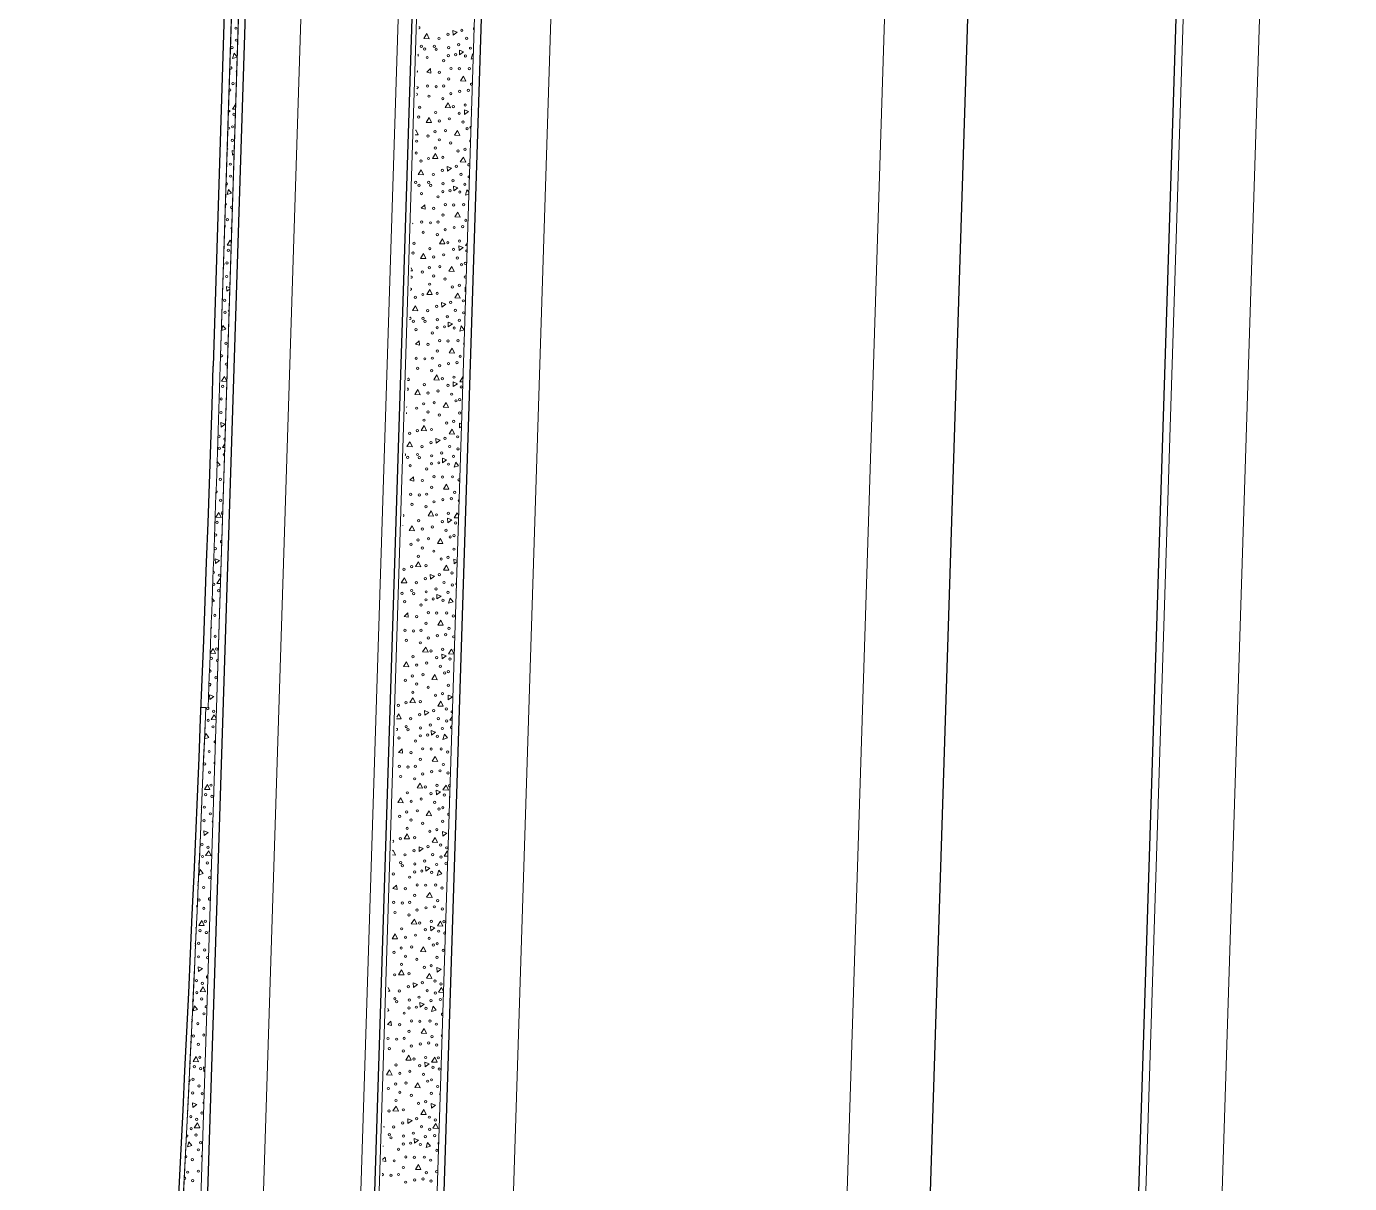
# Model space of a CAD drawing. Extents: x 2536801 to 2538856, y 7112140 to 7131569.
# Drawn here: x 2538020.8 to 2538211.3, y 7125924.3 to 7126090.9 of the extents above; entities that cross this region are included whole.
import ezdxf

# ---------------------------------------------------------------- set-up
doc = ezdxf.new("R2010")
doc.units = 0
doc.header["$LTSCALE"] = 100
doc.header["$MEASUREMENT"] = 0
for name, color, linetype, lineweight in [('D_BOC_FR', 3, 'Continuous', 13), ('D_BOC_RMP', 1, 'Continuous', 13), ('D_CTB_1', 2, 'Continuous', 0), ('D_EOS_ML', 7, 'Continuous', 30), ('D_EOS_RMP', 1, 'Continuous', 30), ('D_EOT_ML', 7, 'Continuous', 13), ('D_EOT_RMP', 1, 'Continuous', 13), ('D_FOC_FR', 3, 'Continuous', 30), ('D_RIPRAP_1', 7, 'Continuous', 0)]:
    doc.layers.add(name, color=color, linetype=linetype, lineweight=lineweight)

msp = doc.modelspace()

# ---------------------------------------------------------------- linework, layer by layer
at = {"layer": 'D_BOC_FR', "lineweight": 0}
msp.add_line((2538045.94, 7125992.87), (2538046.6, 7125992.84), dxfattribs=at)
msp.add_arc((2532012.76, 7126234.27), 6038.67, 354.749744, 357.708706, dxfattribs=at)
at = {"layer": 'D_BOC_RMP', "lineweight": 0}
msp.add_line((2538068.7, 7125832.06), (2538079.4, 7126168.01), dxfattribs=at)
at = {"layer": 'D_CTB_1', "linetype": 'Continuous', "lineweight": 0, "ltscale": 0.025}
for p, q in [((2538079.62, 7122710.13), (2538251.41, 7128101.79)), ((2538048.14, 7125992.79), (2538053.98, 7126176.03)), ((2538048.7, 7126041.95), (2538052.97, 7126176.06))]:
    msp.add_line(p, q, dxfattribs=at)
msp.add_arc((2532012.76, 7126234.27), 6039, 357.708731, 358.175031, dxfattribs=at)
at = {"layer": 'D_EOS_ML'}
for p, q in [((2537858.55, 7116745.35), (2538220.42, 7128102.78)), ((2537888.54, 7116744.4), (2538250.41, 7128101.82)), ((2538067.89, 7125513.53), (2538140.93, 7127805.87))]:
    msp.add_line(p, q, dxfattribs=at)
at = {"layer": 'D_EOS_RMP'}
for p, q in [((2538060.01, 7125580.21), (2538078.74, 7126168.03)), ((2538036.02, 7125580.98), (2538052.32, 7126092.71))]:
    msp.add_line(p, q, dxfattribs=at)
at = {"layer": 'D_EOT_ML'}
for p, q in [((2537846.56, 7116745.74), (2538208.43, 7128103.16)), ((2538066.91, 7125168.89), (2538160.45, 7128104.69)), ((2537900.53, 7116744.02), (2538262.4, 7128101.44))]:
    msp.add_line(p, q, dxfattribs=at)
at = {"layer": 'D_EOT_RMP'}
for p, q in [((2538044.02, 7125580.72), (2538062.75, 7126168.69)), ((2538058.01, 7125580.28), (2538076.74, 7126168.24))]:
    msp.add_line(p, q, dxfattribs=at)
at = {"layer": 'D_FOC_FR'}
msp.add_line((2538047.7, 7126041.98), (2538049.32, 7126092.81), dxfattribs=at)
msp.add_arc((2532012.76, 7126234.27), 6038, 354.749744, 358.175031, dxfattribs=at)
at = {"layer": 'D_RIPRAP_1', "color": 7, "linetype": 'Continuous', "lineweight": 0}
for p, q in [((2538078.45, 7126084.33), (2538078.96, 7126084.82)), ((2538079.03, 7126084.19), (2538078.45, 7126084.33)), ((2538078.96, 7126084.82), (2538079.03, 7126084.19)), ((2538077.63, 7126064.74), (2538078.15, 7126065.24)), ((2538078.21, 7126064.61), (2538077.63, 7126064.74)), ((2538078.15, 7126065.24), (2538078.21, 7126064.61)), ((2538076.82, 7126045.15), (2538077.34, 7126045.65)), ((2538077.4, 7126045.02), (2538076.82, 7126045.15)), ((2538077.34, 7126045.65), (2538077.4, 7126045.02)), ((2538076.01, 7126025.57), (2538076.52, 7126026.07)), ((2538076.52, 7126026.07), (2538076.59, 7126025.44)), ((2538076.59, 7126025.44), (2538076.01, 7126025.57)), ((2538075.19, 7126005.98), (2538075.71, 7126006.48)), ((2538075.77, 7126005.85), (2538075.19, 7126005.98)), ((2538075.71, 7126006.48), (2538075.77, 7126005.85)), ((2538074.38, 7125986.4), (2538074.9, 7125986.9)), ((2538074.96, 7125986.27), (2538074.38, 7125986.4)), ((2538074.9, 7125986.9), (2538074.96, 7125986.27)), ((2538073.57, 7125966.81), (2538074.09, 7125967.31)), ((2538074.09, 7125967.31), (2538074.15, 7125966.68)), ((2538074.15, 7125966.68), (2538073.57, 7125966.81)), ((2538072.76, 7125947.23), (2538073.27, 7125947.73)), ((2538073.34, 7125947.1), (2538072.76, 7125947.23)), ((2538073.27, 7125947.73), (2538073.34, 7125947.1)), ((2538072.08, 7125927.78), (2538072.46, 7125928.14)), ((2538072.52, 7125927.51), (2538072.08, 7125927.61)), ((2538072.46, 7125928.14), (2538072.52, 7125927.51))]:
    msp.add_line(p, q, dxfattribs=at)
at = {"layer": 'D_RIPRAP_1', "color": 7, "lineweight": 0, "flags": 128}
for points in [[(2538032.68, 7125758.76), (2538040.68, 7125758.51), (2538048.14, 7125992.79), (2538053.98, 7126176.03), (2538052.97, 7126176.06), (2538048.7, 7126041.95)], [(2538060.38, 7125513.77), (2538066.89, 7125513.56), (2538077.35, 7125841.79), (2538087.73, 7126167.74), (2538079.74, 7126168)], [(2538046.94, 7125992.83), (2538046.6, 7125992.84), (2538046.6, 7125992.84)]]:
    msp.add_lwpolyline(points, dxfattribs=at)
at = {"layer": 'D_RIPRAP_1', "color": 7, "linetype": 'Continuous', "lineweight": 0, "flags": 128}
for points in [[(2538078.8, 7126089.13), (2538078.02, 7126089.16), (2538078.46, 7126089.86)], [(2538082.23, 7126089.66), (2538082.19, 7126090.33), (2538082.81, 7126090.09)], [(2538051.12, 7126086.49), (2538050.48, 7126086.28), (2538050.69, 7126087.03)], [(2538083.16, 7126086.82), (2538083.13, 7126087.49), (2538083.74, 7126087.25)], [(2538084.07, 7126083.03), (2538083.3, 7126083.06), (2538083.74, 7126083.76)], [(2538081.87, 7126079.17), (2538081.09, 7126079.21), (2538081.53, 7126079.9)], [(2538079.12, 7126077.06), (2538078.34, 7126077.09), (2538078.78, 7126077.79)], [(2538083.89, 7126078.22), (2538083.85, 7126078.89), (2538084.47, 7126078.64)], [(2538083.19, 7126075.2), (2538082.41, 7126075.24), (2538082.85, 7126075.93)], [(2538080.04, 7126071.87), (2538079.26, 7126071.9), (2538079.7, 7126072.6)], [(2538084.05, 7126071.37), (2538083.27, 7126071.4), (2538083.71, 7126072.09)], [(2538077.98, 7126069.55), (2538077.21, 7126069.58), (2538077.65, 7126070.27)], [(2538081.42, 7126070.08), (2538081.38, 7126070.75), (2538082, 7126070.5)], [(2538082.35, 7126067.23), (2538082.31, 7126067.9), (2538082.93, 7126067.66)], [(2538050.3, 7126066.9), (2538049.67, 7126066.69), (2538049.87, 7126067.44)], [(2538083.26, 7126063.45), (2538082.48, 7126063.48), (2538082.92, 7126064.17)], [(2538081.06, 7126059.59), (2538080.28, 7126059.62), (2538080.72, 7126060.32)], [(2538083.08, 7126058.63), (2538083.04, 7126059.3), (2538083.66, 7126059.06)], [(2538078.3, 7126057.47), (2538077.53, 7126057.51), (2538077.97, 7126058.2)], [(2538082.38, 7126055.62), (2538081.6, 7126055.65), (2538082.04, 7126056.35)], [(2538079.22, 7126052.29), (2538078.45, 7126052.32), (2538078.89, 7126053.01)], [(2538080.6, 7126050.49), (2538080.57, 7126051.16), (2538081.19, 7126050.92)], [(2538083.24, 7126051.78), (2538082.46, 7126051.81), (2538082.9, 7126052.51)], [(2538077.17, 7126049.96), (2538076.39, 7126049.99), (2538076.83, 7126050.69)], [(2538081.54, 7126047.65), (2538081.5, 7126048.32), (2538082.12, 7126048.08)], [(2538083.84, 7126047.24), (2538083.21, 7126047.03), (2538083.41, 7126047.78)], [(2538082.45, 7126043.86), (2538081.67, 7126043.89), (2538082.11, 7126044.59)], [(2538049.63, 7126039.81), (2538048.86, 7126039.84), (2538049.3, 7126040.53)], [(2538080.24, 7126040), (2538079.47, 7126040.04), (2538079.91, 7126040.73)], [(2538082.26, 7126039.05), (2538082.23, 7126039.72), (2538082.84, 7126039.47)], [(2538077.49, 7126037.89), (2538076.71, 7126037.92), (2538077.15, 7126038.62)], [(2538081.56, 7126036.03), (2538080.78, 7126036.07), (2538081.22, 7126036.76)], [(2538048.82, 7126033.2), (2538048.78, 7126033.87), (2538049.4, 7126033.63)], [(2538078.41, 7126032.7), (2538077.63, 7126032.73), (2538078.07, 7126033.43)], [(2538082.43, 7126032.2), (2538081.65, 7126032.23), (2538082.09, 7126032.92)], [(2538076.36, 7126030.38), (2538075.58, 7126030.41), (2538076.02, 7126031.1)], [(2538079.79, 7126030.91), (2538079.76, 7126031.58), (2538080.37, 7126031.33)], [(2538080.72, 7126028.06), (2538080.69, 7126028.73), (2538081.3, 7126028.49)], [(2538083.03, 7126027.65), (2538082.39, 7126027.44), (2538082.6, 7126028.19)], [(2538081.63, 7126024.28), (2538080.86, 7126024.31), (2538081.3, 7126025)], [(2538048.82, 7126020.22), (2538048.04, 7126020.25), (2538048.48, 7126020.95)], [(2538079.43, 7126020.42), (2538078.65, 7126020.45), (2538079.09, 7126021.15)], [(2538076.68, 7126018.3), (2538075.9, 7126018.34), (2538076.34, 7126019.03)], [(2538081.45, 7126019.46), (2538081.41, 7126020.13), (2538082.03, 7126019.89)], [(2538080.75, 7126016.45), (2538079.97, 7126016.48), (2538080.41, 7126017.18)], [(2538048, 7126013.61), (2538047.97, 7126014.28), (2538048.58, 7126014.04)], [(2538077.6, 7126013.12), (2538076.82, 7126013.15), (2538077.26, 7126013.84)], [(2538081.61, 7126012.61), (2538080.84, 7126012.64), (2538081.27, 7126013.34)], [(2538075.55, 7126010.79), (2538074.77, 7126010.82), (2538075.21, 7126011.52)], [(2538078.98, 7126011.32), (2538078.94, 7126011.99), (2538079.56, 7126011.75)], [(2538079.91, 7126008.48), (2538079.87, 7126009.15), (2538080.49, 7126008.91)], [(2538082.22, 7126008.07), (2538081.58, 7126007.86), (2538081.79, 7126008.61)], [(2538080.82, 7126004.69), (2538080.04, 7126004.72), (2538080.48, 7126005.42)], [(2538048.01, 7126000.63), (2538047.23, 7126000.67), (2538047.67, 7126001.36)], [(2538078.62, 7126000.83), (2538077.84, 7126000.87), (2538078.28, 7126001.56)], [(2538082.36, 7126000.55), (2538081.58, 7126000.59), (2538082.02, 7126001.28)], [(2538075.87, 7125998.72), (2538075.09, 7125998.75), (2538075.53, 7125999.45)], [(2538080.64, 7125999.88), (2538080.6, 7126000.55), (2538081.22, 7126000.3)], [(2538079.94, 7125996.86), (2538079.16, 7125996.9), (2538079.6, 7125997.59)], [(2538047.19, 7125994.03), (2538047.16, 7125994.7), (2538047.77, 7125994.46)], [(2538076.79, 7125993.53), (2538076.01, 7125993.56), (2538076.45, 7125994.26)], [(2538080.8, 7125993.03), (2538080.02, 7125993.06), (2538080.46, 7125993.75)], [(2538081.54, 7125993.95), (2538081.51, 7125994.62), (2538082.12, 7125994.38)], [(2538078.17, 7125991.74), (2538078.13, 7125992.41), (2538078.75, 7125992.16)], [(2538047.05, 7125988.56), (2538046.42, 7125988.35), (2538046.62, 7125989.1)], [(2538079.1, 7125988.89), (2538079.06, 7125989.56), (2538079.68, 7125989.32)], [(2538081.4, 7125988.48), (2538080.77, 7125988.27), (2538080.97, 7125989.02)], [(2538080.01, 7125985.11), (2538079.23, 7125985.14), (2538079.67, 7125985.83)], [(2538047.2, 7125981.05), (2538046.42, 7125981.08), (2538046.86, 7125981.78)], [(2538077.81, 7125981.25), (2538077.03, 7125981.28), (2538077.47, 7125981.98)], [(2538079.83, 7125980.29), (2538079.79, 7125980.96), (2538080.41, 7125980.72)], [(2538081.55, 7125980.97), (2538080.77, 7125981), (2538081.21, 7125981.7)], [(2538075.05, 7125979.13), (2538074.28, 7125979.17), (2538074.71, 7125979.86)], [(2538079.12, 7125977.28), (2538078.35, 7125977.31), (2538078.79, 7125978.01)], [(2538046.38, 7125974.44), (2538046.34, 7125975.11), (2538046.96, 7125974.87)], [(2538075.97, 7125973.95), (2538075.2, 7125973.98), (2538075.63, 7125974.67)], [(2538080.73, 7125974.36), (2538080.69, 7125975.03), (2538081.31, 7125974.79)], [(2538077.35, 7125972.15), (2538077.32, 7125972.82), (2538077.93, 7125972.58)], [(2538079.99, 7125973.44), (2538079.21, 7125973.47), (2538079.65, 7125974.17)], [(2538047.37, 7125971.51), (2538046.59, 7125971.54), (2538047.03, 7125972.24)], [(2538046.24, 7125968.98), (2538045.6, 7125968.77), (2538045.81, 7125969.52)], [(2538078.28, 7125969.31), (2538078.25, 7125969.98), (2538078.86, 7125969.74)], [(2538080.59, 7125968.9), (2538079.95, 7125968.69), (2538080.16, 7125969.44)], [(2538079.2, 7125965.52), (2538078.42, 7125965.55), (2538078.86, 7125966.25)], [(2538046.38, 7125961.46), (2538045.61, 7125961.5), (2538046.04, 7125962.19)], [(2538076.99, 7125961.66), (2538076.21, 7125961.7), (2538076.65, 7125962.39)], [(2538079.01, 7125960.71), (2538078.98, 7125961.38), (2538079.59, 7125961.13)], [(2538080.73, 7125961.38), (2538079.96, 7125961.42), (2538080.4, 7125962.11)], [(2538074.24, 7125959.55), (2538073.46, 7125959.58), (2538073.9, 7125960.27)], [(2538078.31, 7125957.69), (2538077.53, 7125957.73), (2538077.97, 7125958.42)], [(2538045.57, 7125954.86), (2538045.53, 7125955.53), (2538046.15, 7125955.29)], [(2538079.92, 7125954.78), (2538079.88, 7125955.45), (2538080.5, 7125955.21)], [(2538075.16, 7125954.36), (2538074.38, 7125954.39), (2538074.82, 7125955.09)], [(2538079.17, 7125953.86), (2538078.4, 7125953.89), (2538078.84, 7125954.58)], [(2538046.56, 7125951.93), (2538045.78, 7125951.96), (2538046.22, 7125952.65)], [(2538076.54, 7125952.56), (2538076.5, 7125953.23), (2538077.12, 7125952.99)], [(2538045.43, 7125949.39), (2538044.79, 7125949.18), (2538045, 7125949.93)], [(2538077.47, 7125949.72), (2538077.44, 7125950.39), (2538078.05, 7125950.15)], [(2538079.78, 7125949.31), (2538079.14, 7125949.1), (2538079.35, 7125949.85)], [(2538078.38, 7125945.93), (2538077.61, 7125945.97), (2538078.04, 7125946.66)], [(2538045.57, 7125941.88), (2538044.79, 7125941.91), (2538045.23, 7125942.61)], [(2538076.18, 7125942.08), (2538075.4, 7125942.11), (2538075.84, 7125942.81)], [(2538079.92, 7125941.8), (2538079.14, 7125941.83), (2538079.58, 7125942.53)], [(2538073.43, 7125939.96), (2538072.65, 7125940), (2538073.09, 7125940.69)], [(2538078.2, 7125941.12), (2538078.16, 7125941.79), (2538078.78, 7125941.55)], [(2538077.5, 7125938.11), (2538076.72, 7125938.14), (2538077.16, 7125938.84)], [(2538044.75, 7125935.27), (2538044.72, 7125935.94), (2538045.33, 7125935.7)], [(2538074.35, 7125934.78), (2538073.57, 7125934.81), (2538074.01, 7125935.5)], [(2538078.36, 7125934.27), (2538077.58, 7125934.3), (2538078.02, 7125935)], [(2538079.1, 7125935.19), (2538079.07, 7125935.86), (2538079.68, 7125935.62)], [(2538045.74, 7125932.34), (2538044.96, 7125932.37), (2538045.4, 7125933.07)], [(2538075.73, 7125932.98), (2538075.69, 7125933.65), (2538076.31, 7125933.41)], [(2538080.09, 7125932.26), (2538079.32, 7125932.29), (2538079.76, 7125932.99)], [(2538076.66, 7125930.14), (2538076.62, 7125930.81), (2538077.24, 7125930.57)], [(2538044.61, 7125929.81), (2538043.98, 7125929.6), (2538044.18, 7125930.35)], [(2538078.96, 7125929.73), (2538078.33, 7125929.52), (2538078.53, 7125930.27)], [(2538077.57, 7125926.35), (2538076.79, 7125926.38), (2538077.23, 7125927.08)]]:
    msp.add_lwpolyline(points, close=True, dxfattribs=at)
for points in [[(2538085.14, 7126086.3), (2538084.83, 7126086.2), (2538085.04, 7126086.95), (2538085.15, 7126086.8)], [(2538077, 7126082.23), (2538077.25, 7126082.13), (2538076.99, 7126081.93)], [(2538050.89, 7126078.99), (2538050.48, 7126079.01), (2538050.91, 7126079.68)], [(2538049.88, 7126078.82), (2538050.12, 7126078.72), (2538049.87, 7126078.54)], [(2538084.9, 7126078.92), (2538084.83, 7126078.93), (2538084.91, 7126079.04)], [(2538076.8, 7126075.94), (2538076.85, 7126076.01), (2538077.19, 7126075.28), (2538076.78, 7126075.3)], [(2538050.68, 7126072.55), (2538050.44, 7126072.37), (2538050.41, 7126073.04), (2538050.69, 7126072.93)], [(2538049.64, 7126071.57), (2538049.7, 7126071.45), (2538049.64, 7126071.45)], [(2538084.52, 7126066.78), (2538084.02, 7126066.61), (2538084.22, 7126067.36), (2538084.52, 7126066.99)], [(2538076.38, 7126062.57), (2538076.44, 7126062.54), (2538076.37, 7126062.49)], [(2538049.25, 7126059.16), (2538049.31, 7126059.14), (2538049.25, 7126059.1)], [(2538050.26, 7126059.4), (2538049.67, 7126059.42), (2538050.11, 7126060.12), (2538050.27, 7126059.76)], [(2538084.28, 7126059.33), (2538084.02, 7126059.34), (2538084.29, 7126059.77)], [(2538076.17, 7126056.13), (2538076.37, 7126055.7), (2538076.16, 7126055.71)], [(2538050.06, 7126053.1), (2538049.63, 7126052.78), (2538049.59, 7126053.45), (2538050.07, 7126053.27)], [(2538084.07, 7126052.77), (2538083.98, 7126052.7), (2538083.95, 7126053.37), (2538084.09, 7126053.32)], [(2538049.96, 7126049.88), (2538049.84, 7126049.89), (2538049.97, 7126050.08)], [(2538048.87, 7126047.15), (2538049.06, 7126047.86), (2538049.49, 7126047.32), (2538048.87, 7126047.11)], [(2538083.65, 7126039.74), (2538083.21, 7126039.76), (2538083.65, 7126040.45), (2538083.67, 7126040.39)], [(2538075.54, 7126036.16), (2538075.56, 7126036.11), (2538075.53, 7126036.11)], [(2538083.45, 7126033.33), (2538083.17, 7126033.12), (2538083.13, 7126033.79), (2538083.46, 7126033.66)], [(2538049.34, 7126030.29), (2538049.03, 7126030.3), (2538049.35, 7126030.81)], [(2538048.2, 7126028.11), (2538048.25, 7126028.27), (2538048.68, 7126027.73), (2538048.18, 7126027.57)], [(2538083.03, 7126020.15), (2538082.4, 7126020.17), (2538082.83, 7126020.87), (2538083.04, 7126020.43)], [(2538082.83, 7126013.88), (2538082.36, 7126013.53), (2538082.32, 7126014.2), (2538082.83, 7126014)], [(2538048.71, 7126010.69), (2538048.22, 7126010.71), (2538048.66, 7126011.41), (2538048.73, 7126011.25)], [(2538082.73, 7126010.63), (2538082.57, 7126010.63), (2538082.73, 7126010.9)], [(2538047.5, 7126008.6), (2538047.86, 7126008.15), (2538047.48, 7126008.02)], [(2538048.09, 7125991.1), (2538047.4, 7125991.13), (2538047.84, 7125991.82), (2538048.09, 7125991.29)], [(2538074.11, 7125991.48), (2538074.4, 7125991.93), (2538074.73, 7125991.21), (2538074.1, 7125991.23)], [(2538082.1, 7125991.04), (2538081.75, 7125991.05), (2538082.12, 7125991.63)], [(2538046.05, 7125980.8), (2538046.05, 7125980.8), (2538046.05, 7125980.8)], [(2538073.5, 7125972.21), (2538073.58, 7125972.35), (2538073.92, 7125971.62), (2538073.48, 7125971.64)], [(2538081.48, 7125971.44), (2538080.94, 7125971.46), (2538081.38, 7125972.16), (2538081.49, 7125971.92)], [(2538045.16, 7125961.25), (2538045.24, 7125961.21), (2538045.15, 7125961.15)], [(2538047.11, 7125960.31), (2538047.08, 7125960.71), (2538047.12, 7125960.7)], [(2538044.82, 7125953.94), (2538044.82, 7125953.94), (2538044.82, 7125953.94)], [(2538072.87, 7125952.54), (2538073.11, 7125952.03), (2538072.86, 7125952.05)], [(2538080.85, 7125951.85), (2538080.13, 7125951.88), (2538080.57, 7125952.57), (2538080.86, 7125951.95)], [(2538044.26, 7125941.69), (2538044.43, 7125941.63), (2538044.25, 7125941.5)], [(2538046.48, 7125940.58), (2538046.31, 7125940.46), (2538046.27, 7125941.13), (2538046.49, 7125941.04)], [(2538043.93, 7125934.52), (2538044.01, 7125934.35), (2538043.93, 7125934.36)], [(2538072.24, 7125932.58), (2538072.29, 7125932.45), (2538072.23, 7125932.45)]]:
    msp.add_lwpolyline(points, dxfattribs=at)
at = {"layer": 'D_RIPRAP_1', "color": 7, "linetype": 'Continuous', "lineweight": 0}
for centre in [(2538050.96, 7126090.65), (2538051.01, 7126088.92), (2538080.18, 7126089.16), (2538081.48, 7126089.76), (2538083.49, 7126090.34), (2538084.18, 7126089.19), (2538050.38, 7126087.85), (2538077.65, 7126088.04), (2538078.13, 7126087.63), (2538079.54, 7126088.04), (2538079.79, 7126087.6), (2538081.6, 7126087.85), (2538082.61, 7126086.83), (2538083.02, 7126088.27), (2538084.73, 7126087.77), (2538078.49, 7126086.42), (2538080.87, 7126085.95), (2538081.56, 7126086.7), (2538084.01, 7126086.64), (2538080.24, 7126084.29), (2538081.58, 7126083.33), (2538081.93, 7126084.84), (2538083.13, 7126084.8), (2538084.58, 7126084.82), (2538050.52, 7126082.66), (2538078.54, 7126082.31), (2538079.79, 7126082.22), (2538080.87, 7126082.33), (2538081.9, 7126081.22), (2538083.19, 7126081.54), (2538084.41, 7126081.68), (2538077.42, 7126079.27), (2538078.74, 7126080.86), (2538080.75, 7126080.51), (2538082.28, 7126079.35), (2538083.97, 7126079.58), (2538050.67, 7126078.26), (2538077.27, 7126077.85), (2538079.7, 7126078.51), (2538080.25, 7126077.3), (2538081.69, 7126077.6), (2538083.1, 7126078.39), (2538050.46, 7126076.44), (2538079.63, 7126075.74), (2538081.13, 7126075.91), (2538083.66, 7126077.13), (2538084.25, 7126076.17), (2538050.43, 7126074.49), (2538077, 7126074.38), (2538078.61, 7126075.12), (2538080.25, 7126074.57), (2538081.89, 7126074.12), (2538076.91, 7126072.66), (2538077.59, 7126071.51), (2538078.69, 7126071.89), (2538079.68, 7126073.39), (2538080.75, 7126072.05), (2538082.95, 7126072.97), (2538083.95, 7126073.22), (2538050.15, 7126071.07), (2538080.67, 7126070.17), (2538082.68, 7126070.76), (2538083.37, 7126069.6), (2538050.2, 7126069.34), (2538076.84, 7126068.45), (2538077.32, 7126068.04), (2538078.72, 7126068.45), (2538078.98, 7126068.01), (2538079.37, 7126069.58), (2538080.78, 7126068.26), (2538082.2, 7126068.68), (2538083.92, 7126068.18), (2538077.68, 7126066.83), (2538080.06, 7126066.37), (2538080.75, 7126067.12), (2538081.8, 7126067.25), (2538083.2, 7126067.06), (2538079.43, 7126064.71), (2538081.11, 7126065.25), (2538082.32, 7126065.21), (2538083.76, 7126065.23), (2538049.71, 7126063.08), (2538077.72, 7126062.73), (2538078.97, 7126062.63), (2538080.06, 7126062.74), (2538080.77, 7126063.75), (2538083.6, 7126062.09), (2538084.06, 7126063), (2538077.92, 7126061.27), (2538079.94, 7126060.93), (2538081.09, 7126061.64), (2538082.38, 7126061.95), (2538049.85, 7126058.67), (2538076.46, 7126058.27), (2538076.6, 7126059.68), (2538078.88, 7126058.92), (2538081.47, 7126059.76), (2538082.29, 7126058.8), (2538083.15, 7126060), (2538049.65, 7126056.86), (2538079.44, 7126057.71), (2538080.32, 7126056.33), (2538080.88, 7126058.02), (2538082.84, 7126057.55), (2538083.44, 7126056.59), (2538084, 7126056.78), (2538049.62, 7126054.9), (2538077.79, 7126055.53), (2538078.81, 7126056.16), (2538079.43, 7126054.99), (2538081.08, 7126054.53), (2538078.86, 7126053.8), (2538079.93, 7126052.46), (2538082.13, 7126053.39), (2538083.14, 7126053.63), (2538049.34, 7126051.48), (2538076.78, 7126051.92), (2538077.87, 7126052.31), (2538079.86, 7126050.59), (2538081.87, 7126051.17), (2538083.69, 7126051.4), (2538049.39, 7126049.75), (2538077.91, 7126048.87), (2538078.56, 7126049.99), (2538079.97, 7126048.68), (2538081.39, 7126049.1), (2538082.55, 7126050.02), (2538083.74, 7126049.67), (2538076.51, 7126048.46), (2538076.87, 7126047.25), (2538078.17, 7126048.43), (2538079.24, 7126046.78), (2538079.93, 7126047.53), (2538080.99, 7126047.66), (2538082.38, 7126047.47), (2538083.11, 7126048.6), (2538049.54, 7126045.29), (2538078.61, 7126045.12), (2538080.3, 7126045.67), (2538081.51, 7126045.63), (2538082.95, 7126045.65), (2538076.91, 7126043.14), (2538078.16, 7126043.05), (2538079.24, 7126043.15), (2538079.96, 7126044.16), (2538083.25, 7126043.41), (2538077.11, 7126041.69), (2538079.13, 7126041.34), (2538080.28, 7126042.05), (2538081.57, 7126042.37), (2538082.78, 7126042.51), (2538078.07, 7126039.34), (2538080.66, 7126040.18), (2538081.48, 7126039.22), (2538082.34, 7126040.41), (2538048.83, 7126037.27), (2538049.04, 7126039.09), (2538078.62, 7126038.13), (2538080.06, 7126038.43), (2538082.03, 7126037.96), (2538083.39, 7126039.01), (2538048.81, 7126035.32), (2538076.98, 7126035.95), (2538078, 7126036.57), (2538078.62, 7126035.4), (2538079.5, 7126036.74), (2538082.63, 7126037), (2538083.19, 7126037.19), (2538078.05, 7126034.22), (2538080.26, 7126034.95), (2538081.32, 7126033.8), (2538082.32, 7126034.05), (2538083.16, 7126035.24), (2538048.52, 7126031.9), (2538075.97, 7126032.34), (2538077.06, 7126032.72), (2538079.12, 7126032.88), (2538081.05, 7126031.59), (2538082.87, 7126031.82), (2538048.58, 7126030.17), (2538077.74, 7126030.41), (2538079.04, 7126031), (2538081.74, 7126030.43), (2538082.93, 7126030.09), (2538075.69, 7126028.87), (2538077.1, 7126029.28), (2538077.35, 7126028.84), (2538079.12, 7126027.95), (2538079.16, 7126029.09), (2538080.17, 7126028.08), (2538080.58, 7126029.51), (2538081.57, 7126027.89), (2538082.29, 7126029.01), (2538076.05, 7126027.66), (2538078.43, 7126027.2), (2538079.49, 7126026.08), (2538080.7, 7126026.04), (2538082.14, 7126026.06), (2538048.72, 7126025.7), (2538077.8, 7126025.54), (2538079.14, 7126024.57), (2538048.77, 7126022.7), (2538076.1, 7126023.56), (2538076.3, 7126022.1), (2538077.35, 7126023.46), (2538078.43, 7126023.57), (2538079.47, 7126022.47), (2538080.75, 7126022.78), (2538081.97, 7126022.92), (2538082.44, 7126023.83), (2538078.31, 7126021.76), (2538079.84, 7126020.59), (2538081.53, 7126020.82), (2538048.23, 7126019.5), (2538077.26, 7126019.75), (2538077.81, 7126018.54), (2538079.25, 7126018.85), (2538080.67, 7126019.63), (2538081.22, 7126018.38), (2538082.58, 7126019.42), (2538048.02, 7126017.69), (2538076.17, 7126016.36), (2538077.19, 7126016.99), (2538078.69, 7126017.16), (2538081.81, 7126017.42), (2538082.37, 7126017.61), (2538047.99, 7126015.73), (2538077.24, 7126014.63), (2538077.81, 7126015.82), (2538079.45, 7126015.36), (2538081.51, 7126014.46), (2538082.35, 7126015.65), (2538075.15, 7126012.75), (2538076.25, 7126013.14), (2538078.31, 7126013.29), (2538080.51, 7126014.22), (2538047.76, 7126010.58), (2538048.56, 7126011.91), (2538076.93, 7126010.82), (2538078.23, 7126011.42), (2538080.24, 7126012), (2538080.93, 7126010.85), (2538082.06, 7126012.23), (2538048.47, 7126009.66), (2538074.88, 7126009.29), (2538076.28, 7126009.7), (2538076.54, 7126009.26), (2538078.35, 7126009.51), (2538079.77, 7126009.93), (2538081.48, 7126009.43), (2538082.11, 7126010.5), (2538075.24, 7126008.08), (2538077.62, 7126007.61), (2538078.31, 7126008.36), (2538079.36, 7126008.49), (2538080.76, 7126008.3), (2538047.91, 7126006.12), (2538076.99, 7126005.95), (2538078.33, 7126004.99), (2538078.67, 7126006.5), (2538079.88, 7126006.46), (2538081.32, 7126006.48), (2538082.26, 7126006.04), (2538047.96, 7126003.11), (2538075.29, 7126003.97), (2538076.53, 7126003.88), (2538077.62, 7126003.98), (2538079.94, 7126003.2), (2538081.16, 7126003.34), (2538081.62, 7126004.24), (2538082.31, 7126003.03), (2538048.18, 7126001.27), (2538075.49, 7126002.52), (2538077.5, 7126002.17), (2538078.65, 7126002.88), (2538079.03, 7126001.01), (2538080.71, 7126001.24), (2538047.42, 7125999.92), (2538076.44, 7126000.17), (2538078.44, 7125999.26), (2538079.85, 7126000.05), (2538081.77, 7125999.84), (2538076.37, 7125997.4), (2538077, 7125998.96), (2538077.88, 7125997.57), (2538080.4, 7125998.79), (2538081, 7125997.83), (2538081.56, 7125998.02), (2538048.08, 7125997.14), (2538075.35, 7125996.78), (2538076.99, 7125996.23), (2538078.64, 7125995.78), (2538081.53, 7125996.07), (2538075.44, 7125993.55), (2538076.43, 7125995.05), (2538077.5, 7125993.71), (2538079.69, 7125994.63), (2538080.7, 7125994.87), (2538047.75, 7125992.32), (2538074.34, 7125993.17), (2538077.42, 7125991.83), (2538079.43, 7125992.42), (2538081.25, 7125992.65), (2538046.95, 7125991), (2538047.66, 7125990.08), (2538075.47, 7125990.11), (2538075.73, 7125989.67), (2538076.12, 7125991.24), (2538077.53, 7125989.92), (2538078.95, 7125990.34), (2538080.11, 7125991.26), (2538080.67, 7125989.84), (2538081.3, 7125990.92), (2538074.43, 7125988.49), (2538076.81, 7125988.03), (2538077.5, 7125988.78), (2538078.55, 7125988.9), (2538079.94, 7125988.72), (2538047.1, 7125986.53), (2538076.17, 7125986.37), (2538077.86, 7125986.91), (2538079.07, 7125986.87), (2538080.51, 7125986.89), (2538081.45, 7125986.45), (2538046.46, 7125984.74), (2538074.47, 7125984.39), (2538075.72, 7125984.29), (2538076.8, 7125984.4), (2538077.52, 7125985.4), (2538080.81, 7125984.66), (2538047.15, 7125983.53), (2538074.67, 7125982.93), (2538076.69, 7125982.59), (2538077.84, 7125983.3), (2538079.13, 7125983.61), (2538080.35, 7125983.75), (2538081.5, 7125983.45), (2538046.6, 7125980.33), (2538047.37, 7125981.68), (2538047.5, 7125980.06), (2538075.63, 7125980.58), (2538078.22, 7125981.42), (2538079.04, 7125980.46), (2538079.9, 7125981.65), (2538080.95, 7125980.25), (2538046.4, 7125978.52), (2538076.19, 7125979.37), (2538077.63, 7125979.68), (2538079.59, 7125979.21), (2538080.19, 7125978.25), (2538080.75, 7125978.44), (2538046.37, 7125976.56), (2538047.26, 7125977.56), (2538074.54, 7125977.19), (2538075.56, 7125977.82), (2538076.18, 7125976.65), (2538077.07, 7125977.99), (2538080.72, 7125976.48), (2538075.61, 7125975.46), (2538077.83, 7125976.19), (2538078.88, 7125975.05), (2538079.89, 7125975.29), (2538046.08, 7125973.14), (2538046.94, 7125972.74), (2538074.62, 7125973.97), (2538076.68, 7125974.12), (2538078.61, 7125972.83), (2538080.44, 7125973.06), (2538081.29, 7125972.66), (2538046.14, 7125971.41), (2538074.66, 7125970.53), (2538075.3, 7125971.65), (2538076.6, 7125972.25), (2538078.14, 7125970.76), (2538079.3, 7125971.68), (2538080.49, 7125971.33), (2538046.84, 7125970.49), (2538073.61, 7125968.91), (2538074.92, 7125970.09), (2538076.68, 7125969.19), (2538076.72, 7125970.34), (2538077.73, 7125969.32), (2538079.13, 7125969.13), (2538079.86, 7125970.26), (2538081.19, 7125970.41), (2538046.29, 7125966.95), (2538047.17, 7125968.36), (2538075.36, 7125966.78), (2538075.99, 7125968.44), (2538077.05, 7125967.33), (2538078.26, 7125967.29), (2538079.7, 7125967.31), (2538080.64, 7125966.87), (2538045.65, 7125965.15), (2538073.66, 7125964.8), (2538075.99, 7125964.81), (2538076.7, 7125965.82), (2538080, 7125965.07), (2538046.33, 7125963.94), (2538073.86, 7125963.35), (2538074.91, 7125964.71), (2538075.87, 7125963), (2538077.03, 7125963.71), (2538078.32, 7125964.03), (2538079.53, 7125964.17), (2538080.68, 7125963.86), (2538046.56, 7125962.1), (2538074.82, 7125961), (2538077.4, 7125961.84), (2538079.09, 7125962.07), (2538080.91, 7125962.02), (2538045.79, 7125960.75), (2538046.69, 7125960.47), (2538075.37, 7125959.79), (2538076.81, 7125960.09), (2538078.23, 7125960.88), (2538078.78, 7125959.62), (2538080.14, 7125960.67), (2538045.58, 7125958.93), (2538046.45, 7125957.97), (2538073.73, 7125957.61), (2538074.75, 7125958.23), (2538076.25, 7125958.4), (2538079.37, 7125958.66), (2538079.93, 7125958.85), (2538080.8, 7125957.89), (2538045.56, 7125956.97), (2538074.8, 7125955.88), (2538075.37, 7125957.06), (2538077.01, 7125956.6), (2538078.07, 7125955.46), (2538079.07, 7125955.7), (2538079.91, 7125956.9), (2538045.27, 7125953.56), (2538073.81, 7125954.38), (2538075.87, 7125954.54), (2538079.62, 7125953.48), (2538045.32, 7125951.83), (2538046.12, 7125953.15), (2538074.49, 7125952.07), (2538075.79, 7125952.66), (2538077.8, 7125953.25), (2538078.49, 7125952.09), (2538079.68, 7125951.75), (2538080.47, 7125953.07), (2538046.03, 7125950.91), (2538073.84, 7125950.94), (2538074.1, 7125950.5), (2538075.87, 7125949.61), (2538075.91, 7125950.75), (2538076.92, 7125949.73), (2538077.33, 7125951.17), (2538079.04, 7125950.67), (2538080.38, 7125950.83), (2538046.35, 7125948.77), (2538075.18, 7125948.86), (2538076.24, 7125947.74), (2538077.44, 7125947.7), (2538078.32, 7125949.55), (2538078.89, 7125947.72), (2538045.47, 7125947.36), (2538074.55, 7125947.2), (2538075.89, 7125946.23), (2538079.82, 7125947.28), (2538044.83, 7125945.57), (2538045.52, 7125944.36), (2538046.33, 7125945.71), (2538072.85, 7125945.22), (2538074.1, 7125945.12), (2538075.18, 7125945.23), (2538076.21, 7125944.13), (2538077.5, 7125944.44), (2538078.72, 7125944.58), (2538079.19, 7125945.49), (2538079.87, 7125944.28), (2538045.75, 7125942.51), (2538073.05, 7125943.76), (2538075.06, 7125943.42), (2538076.59, 7125942.25), (2538078.28, 7125942.48), (2538080.1, 7125942.43), (2538044.98, 7125941.16), (2538045.87, 7125940.89), (2538074.01, 7125941.41), (2538074.56, 7125940.2), (2538076, 7125940.5), (2538077.41, 7125941.29), (2538077.97, 7125940.04), (2538079.33, 7125941.08), (2538080.22, 7125940.81), (2538044.77, 7125939.35), (2538045.64, 7125938.39), (2538073.94, 7125938.65), (2538075.44, 7125938.81), (2538078.56, 7125939.08), (2538079.12, 7125939.27), (2538079.99, 7125938.31), (2538044.74, 7125937.39), (2538046.09, 7125937.26), (2538072.92, 7125938.02), (2538073.99, 7125936.29), (2538074.56, 7125937.48), (2538076.2, 7125937.02), (2538079.09, 7125937.31), (2538046.06, 7125934.48), (2538073, 7125934.8), (2538075.06, 7125934.95), (2538077.25, 7125935.87), (2538078.26, 7125936.12), (2538044.46, 7125933.97), (2538045.31, 7125933.57), (2538073.68, 7125932.48), (2538074.98, 7125933.07), (2538076.99, 7125933.66), (2538077.68, 7125932.51), (2538078.81, 7125933.89), (2538079.66, 7125933.49), (2538044.51, 7125932.24), (2538045.22, 7125931.32), (2538073.03, 7125931.36), (2538073.29, 7125930.92), (2538075.09, 7125931.17), (2538076.51, 7125931.59), (2538078.23, 7125931.09), (2538078.86, 7125932.16), (2538079.57, 7125931.24), (2538045.54, 7125929.19), (2538045.86, 7125930.21), (2538074.37, 7125929.27), (2538075.06, 7125930.02), (2538076.11, 7125930.15), (2538077.51, 7125929.96), (2538079.89, 7125929.11), (2538044.66, 7125927.78), (2538073.74, 7125927.61), (2538075.42, 7125928.16), (2538076.63, 7125928.12), (2538078.07, 7125928.14), (2538079.01, 7125927.7), (2538044.02, 7125925.98), (2538045.52, 7125926.12), (2538073.28, 7125925.54), (2538074.37, 7125925.64), (2538075.08, 7125926.65), (2538076.69, 7125924.85), (2538077.91, 7125925), (2538078.37, 7125925.9), (2538044.71, 7125924.77), (2538075.4, 7125924.54), (2538079.06, 7125924.69)]:
    msp.add_circle(centre, 0.163, dxfattribs=at)
for centre, start, end in [((2538077.29, 7126090.69), 263.9534, 92.3968), ((2538085.31, 7126090.57), 102.2763, 254.0739), ((2538085.37, 7126088.84), 152.616, 203.7342), ((2538050.22, 7126084.9), 195.6869, 160.6631), ((2538077.06, 7126086.76), 301.6191, 54.731), ((2538051.16, 7126084.46), 126.7801, 229.57), ((2538076.96, 7126084.41), 311.8159, 44.5342), ((2538050.06, 7126081.76), 234.9942, 121.3557), ((2538076.95, 7126081.12), 273.1506, 83.1996), ((2538084.88, 7126082.58), 26.6698, 329.6803), ((2538085.02, 7126078.18), 147.5531, 208.7971), ((2538049.9, 7126076.25), 227.5372, 128.8127), ((2538084.81, 7126076.36), 84.9409, 271.4092), ((2538084.78, 7126074.41), 97.3343, 259.0159), ((2538049.6, 7126073.3), 306.1466, 50.2034), ((2538084.5, 7126070.99), 22.1193, 334.2309), ((2538049.57, 7126068.26), 257.8476, 98.5024), ((2538084.55, 7126069.26), 73.3756, 282.9745), ((2538049.41, 7126065.31), 279.9305, 76.4194), ((2538050.35, 7126064.87), 55.9241, 300.426), ((2538049.25, 7126062.17), 305.7724, 50.5776), ((2538050.4, 7126061.87), 108.286, 248.0642), ((2538084.21, 7126058.59), 70.8958, 285.4544), ((2538049.09, 7126056.67), 298.5805, 57.7695), ((2538076.19, 7126054.8), 248.0073, 108.3428), ((2538083.97, 7126054.82), 1.4181, 354.932), ((2538076.09, 7126053.08), 261.978, 94.3721), ((2538076.03, 7126048.87), 236.7395, 119.6107), ((2538048.76, 7126048.68), 346.167, 10.1829), ((2538083.89, 7126045.21), 109.9936, 246.3566), ((2538048.9, 7126043.49), 202.4964, 153.8536), ((2538049.58, 7126042.28), 33.7123, 322.6379), ((2538049.81, 7126040.44), 156.5616, 199.7886), ((2538075.79, 7126040.1), 214.963, 141.3871), ((2538075.64, 7126038.68), 257.9691, 98.381), ((2538075.37, 7126035.21), 322.5462, 33.8039), ((2538049.38, 7126031.49), 88.6553, 267.6948), ((2538049.28, 7126029.25), 81.0442, 275.3059), ((2538075.21, 7126029.28), 307.672, 48.6781), ((2538048.09, 7126023.91), 256.1572, 99.7265), ((2538083.08, 7126025.62), 36.3702, 319.98), ((2538083.12, 7126022.62), 93.4283, 262.9218), ((2538049, 7126020.85), 75.0024, 281.3478), ((2538074.98, 7126020.51), 289.0739, 67.2762), ((2538049.12, 7126019.23), 148.1957, 208.1544), ((2538074.83, 7126019.09), 346.8096, 9.5406), ((2538048.89, 7126016.73), 83.6504, 272.6997), ((2538047.71, 7126012.31), 240.6411, 115.2427), ((2538082.91, 7126011.83), 154.1937, 202.1565), ((2538082.82, 7126009.58), 139.542, 216.8081), ((2538047.27, 7126004.32), 295.5976, 60.2861), ((2538082.54, 7126001.19), 130.8166, 225.5336), ((2538048.31, 7125999.64), 71.235, 285.1152), ((2538047.21, 7125998.1), 237.0481, 118.8357), ((2538047.18, 7125996.15), 216.8761, 139.0076), ((2538082.43, 7125997.06), 143.9066, 212.4435), ((2538046.9, 7125992.73), 136.7041, 75.8353), ((2538082.1, 7125992.24), 74.0583, 282.2919), ((2538046.32, 7125989.92), 336.2544, 18.5035), ((2538074.07, 7125989.7), 264.3246, 92.0255), ((2538082.01, 7125990), 66.0632, 290.287), ((2538047.98, 7125987.94), 85.2712, 271.0789), ((2538047.96, 7125984.88), 113.6812, 242.6689), ((2538081.72, 7125981.6), 59.4787, 296.8715), ((2538045.84, 7125978.33), 306.378, 48.3799), ((2538081.85, 7125979.98), 126.0489, 230.3013), ((2538047.71, 7125976.43), 123.7595, 232.5907), ((2538081.62, 7125977.48), 68.8354, 287.5148), ((2538047.69, 7125973.65), 161.3965, 194.9536), ((2538073.53, 7125973.58), 273.2332, 83.1169), ((2538045.5, 7125970.34), 292.2328, 62.5252), ((2538047.49, 7125969.38), 122.9101, 233.4401), ((2538045.35, 7125967.39), 300.849, 53.9089), ((2538081.52, 7125968.28), 146.8946, 209.4555), ((2538047.15, 7125965.29), 41.5422, 314.808), ((2538045.18, 7125964.25), 311.0127, 43.7453), ((2538081.04, 7125960.39), 55.2425, 301.1077), ((2538045.02, 7125958.74), 274.0872, 80.6708), ((2538046.9, 7125956.85), 53.0282, 303.322), ((2538046.87, 7125954.07), 76.6294, 279.7208), ((2538044.69, 7125950.75), 262.0893, 92.6686), ((2538046.67, 7125949.79), 52.1744, 304.1758), ((2538044.53, 7125947.8), 269.6144, 85.1435), ((2538072.8, 7125949.32), 256.9052, 99.445), ((2538080.7, 7125948.69), 70.5408, 285.8094), ((2538044.37, 7125944.66), 277.6061, 77.1519), ((2538080.68, 7125945.63), 98.4474, 257.9028), ((2538044.21, 7125939.16), 244.0705, 110.6875), ((2538080.44, 7125937.18), 107.4208, 248.9293), ((2538043.91, 7125936.2), 305.5661, 49.1919), ((2538046.36, 7125935.96), 98.3815, 257.9686), ((2538080.41, 7125934.4), 133.0165, 223.3337), ((2538043.88, 7125931.17), 230.1728, 124.5852), ((2538071.99, 7125929.74), 342.36, 13.9902), ((2538080.21, 7125930.13), 106.6869, 249.6632), ((2538043.72, 7125928.22), 239.118, 115.64), ((2538046.12, 7125928.28), 101.9578, 254.3924), ((2538043.56, 7125925.08), 247.8098, 106.9481), ((2538072.03, 7125925.63), 261.2743, 95.0759), ((2538079.87, 7125926.04), 9.8674, 346.4827)]:
    msp.add_arc(centre, 0.163, start, end, dxfattribs=at)
at = {"layer": 'D_RIPRAP_1', "color": 7, "lineweight": 0, "extrusion": (0, 0, -1)}
for radius, start, end in [(6039, 181.824969, 182.291269), (6038.67, 182.291294, 184.516332)]:
    msp.add_arc((-2532012.76, 7126234.27), radius, start, end, dxfattribs=at)

doc.saveas('drawing.dxf')
